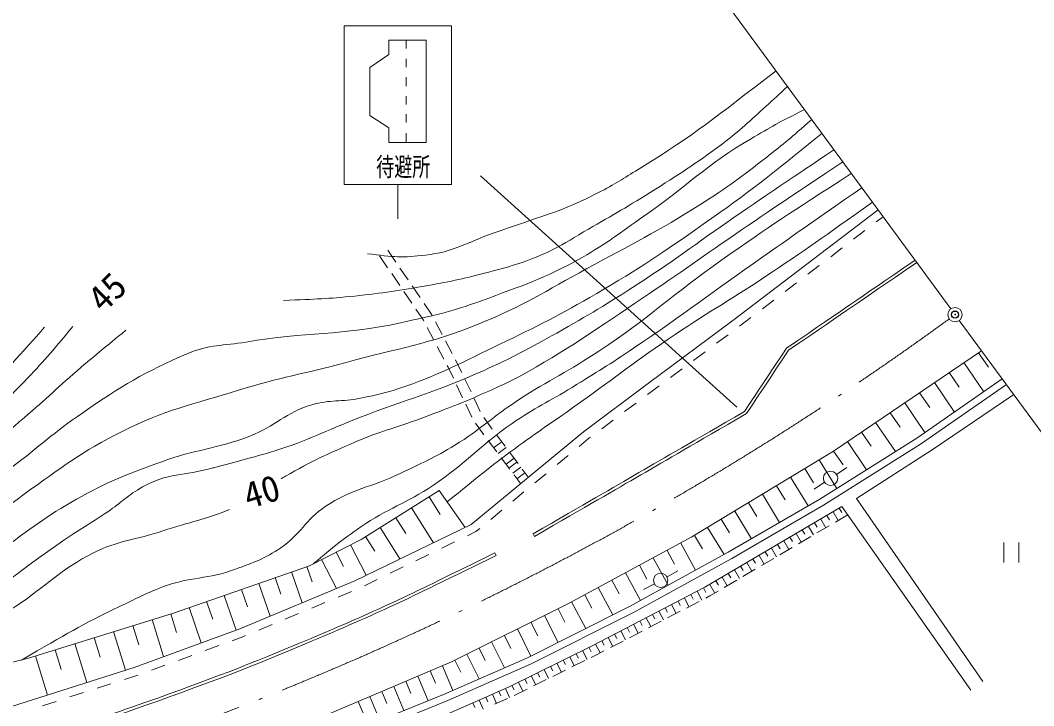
# Model space of a CAD drawing. Units: millimetres, scale not verified. Extents: x 40000 to 680000, y 20000 to 380000.
# Drawn here: x 293448 to 364198, y 295180 to 343054 of the extents above; entities that cross this region are included whole.
import ezdxf
from ezdxf.enums import TextEntityAlignment as Align

# ---------------------------------------------------------------- set-up
doc = ezdxf.new("R2010")
doc.units = ezdxf.units.MM
doc.header["$LTSCALE"] = 1000
doc.header["$PDMODE"] = 32
doc.header["$PDSIZE"] = 500
doc.linetypes.add('LONG_DASHED_DOTTED', pattern=[15.25, 12, -1.5, 0.25, -1.5])
for name, color, linetype, lineweight in [('M-BGD', 7, 'Continuous', 13), ('M-BMK', 7, 'Continuous', 13), ('M-STR-HTXT', 7, 'Continuous', 13), ('M-STR-STRC', 7, 'Continuous', 13)]:
    doc.layers.add(name, color=color, linetype=linetype, lineweight=lineweight)
doc.layers.add('M-OTRS', color=6, linetype='Continuous')
doc.styles.add('ＭＳ ゴシック', font='')
doc.styles.get('ＭＳ ゴシック').set_extended_font_data('MS Gothic')

msp = doc.modelspace()

# ---------------------------------------------------------------- linework, layer by layer
at = {"layer": 'M-BGD'}
for p, q in [((353203, 328969), (353683, 329335)), ((351613, 327756), (352408, 328362)), ((319110, 326991), (319673, 326165)), ((350024, 326542), (350818, 327149)), ((318532, 326596), (319095, 325770)), ((319955, 325751), (320518, 324925)), ((348434, 325329), (349229, 325935)), ((356026, 326133), (356031, 326136)), ((319377, 325357), (319940, 324531)), ((320222, 324118), (320785, 323291)), ((320800, 324512), (321363, 323686)), ((346844, 324115), (347639, 324722)), ((345254, 322902), (346049, 323508)), ((321067, 322878), (321588, 322114)), ((321645, 323273), (322190, 322474)), ((321588, 322114), (321623, 322048)), ((322190, 322474), (322205, 322444)), ((322437, 322001), (322900, 321115)), ((343665, 321688), (344459, 322295)), ((321854, 321605), (322318, 320719)), ((323132, 320672), (323596, 319786)), ((342060, 320495), (342863, 321091)), ((322550, 320276), (323013, 319389)), ((340454, 319303), (341257, 319899)), ((360340, 319833), (361030, 318817)), ((323827, 319343), (323935, 319138)), ((323935, 319138), (324267, 318445)), ((359324, 319143), (360704, 317111)), ((323245, 318946), (323309, 318825)), ((323309, 318825), (323681, 318047)), ((338848, 318111), (339651, 318707)), ((358296, 318446), (358994, 317419)), ((324483, 317994), (324915, 317092)), ((357269, 317748), (358664, 315694)), ((323898, 317596), (324330, 316694)), ((337243, 316917), (337670, 317236)), ((337670, 317236), (338045, 317515)), ((356231, 317043), (356936, 316005)), ((325132, 316642), (325564, 315740)), ((335640, 315721), (336441, 316319)), ((355192, 316338), (356603, 314261)), ((324546, 316243), (324978, 315342)), ((354177, 315648), (354866, 314633)), ((325220, 314906), (325819, 314106)), ((325799, 315301), (326398, 314500)), ((334038, 314524), (334839, 315122)), ((353161, 314959), (354540, 312928)), ((352181, 314293), (352847, 313313)), ((326119, 313705), (326718, 312905)), ((327055, 313623), (326495, 313203)), ((326698, 314100), (327297, 313299)), ((332461, 313294), (333127, 313845)), ((333127, 313845), (333236, 313926)), ((351201, 313627), (352532, 311667)), ((327360, 313216), (326800, 312796)), ((327597, 312899), (328197, 312099)), ((350231, 312969), (350889, 311999)), ((327018, 312505), (327617, 311704)), ((327917, 312472), (327357, 312052)), ((328124, 312196), (327564, 311776)), ((330920, 312019), (331691, 312657)), ((349229, 312361), (350445, 310357)), ((328396, 311833), (327835, 311413)), ((327917, 311304), (328375, 310693)), ((328677, 311457), (328117, 311037)), ((328496, 311698), (328915, 311140)), ((329379, 310745), (330150, 311382)), ((348226, 311752), (348834, 310748)), ((351154, 311819), (350433, 311340)), ((347222, 311143), (348440, 309136)), ((349600, 310787), (348879, 310308)), ((327838, 309470), (328608, 310108)), ((345253, 309948), (346448, 307979)), ((346238, 310546), (346835, 309561)), ((321988, 309765), (322750, 308547)), ((344287, 309362), (344873, 308396)), ((320770, 309003), (322294, 306567)), ((326296, 308196), (327067, 308833)), ((343321, 308776), (344493, 306843)), ((350193, 308724), (350548, 308120)), ((351216, 308514), (350354, 308007)), ((350624, 308977), (350802, 308676)), ((319671, 308315), (320359, 307216)), ((342376, 308202), (342949, 307258)), ((348900, 307963), (349078, 307661)), ((349331, 308217), (349686, 307613)), ((349762, 308470), (349940, 308169)), ((318572, 307627), (319947, 305429)), ((324670, 307053), (325261, 307340)), ((325261, 307340), (325526, 307559)), ((329355, 307010), (329254, 307183)), ((340507, 307068), (341068, 306144)), ((341431, 307629), (342578, 305740)), ((347608, 307202), (347963, 306599)), ((348038, 307456), (348216, 307154)), ((348469, 307709), (348824, 307106)), ((349923, 307753), (349062, 307246)), ((316505, 306421), (317594, 304288)), ((317556, 306992), (318192, 305977)), ((322871, 306180), (323770, 306617)), ((339560, 306546), (340586, 304643)), ((346315, 306442), (346492, 306140)), ((346746, 306695), (347101, 306092)), ((347177, 306949), (347354, 306647)), ((348631, 306992), (347769, 306485)), ((362118, 306589), (362118, 305189)), ((363168, 306589), (363168, 305189)), ((315494, 305905), (316011, 304894)), ((321071, 305308), (321971, 305744)), ((326586, 305858), (326670, 305677)), ((338599, 306029), (339117, 305068)), ((345022, 305681), (345377, 305078)), ((345453, 305934), (345630, 305633)), ((345884, 306188), (346239, 305585)), ((347338, 306231), (346476, 305724)), ((314484, 305389), (315516, 303367)), ((336669, 304989), (337192, 304019)), ((337639, 305511), (338674, 303590)), ((344160, 305174), (344515, 304570)), ((344591, 305427), (344769, 305126)), ((346045, 305471), (345183, 304964)), ((312387, 304522), (313134, 302375)), ((313460, 304896), (313834, 303823)), ((319272, 304435), (320172, 304871)), ((335700, 304466), (336745, 302528)), ((339358, 304592), (338597, 304180)), ((342867, 304413), (343045, 304111)), ((343298, 304667), (343653, 304063)), ((343729, 304920), (343907, 304618)), ((344752, 304710), (343890, 304203)), ((310102, 303727), (310898, 301443)), ((311244, 304125), (311642, 302983)), ((317472, 303562), (318372, 303998)), ((334744, 303951), (335259, 302995)), ((337717, 303704), (336956, 303292)), ((341575, 303652), (341930, 303049)), ((342005, 303906), (342183, 303604)), ((342436, 304159), (342791, 303556)), ((343460, 303949), (342598, 303442)), ((307685, 302885), (308527, 300468)), ((308894, 303306), (309315, 302097)), ((315637, 302768), (316560, 303152)), ((332858, 302935), (333359, 302006)), ((333788, 303436), (334818, 301523)), ((340253, 302943), (340414, 302633)), ((340697, 303174), (341019, 302553)), ((341141, 303404), (341302, 303094)), ((341586, 302847), (341297, 302696)), ((342167, 303189), (341586, 302847)), ((306457, 302457), (306884, 301229)), ((313791, 301998), (314714, 302383)), ((331929, 302434), (332931, 300576)), ((338922, 302252), (339245, 301631)), ((339366, 302482), (339527, 302172)), ((339809, 302713), (340132, 302092)), ((340853, 302466), (339965, 302005)), ((303950, 301592), (304349, 300301)), ((305228, 302030), (306084, 299573)), ((311945, 301229), (312868, 301614)), ((330046, 301486), (330989, 299601)), ((330989, 301958), (331460, 301015)), ((337591, 301561), (337752, 301250)), ((338035, 301791), (338357, 301170)), ((338478, 302021), (338640, 301711)), ((339522, 301775), (338634, 301314)), ((301312, 300776), (301729, 299429)), ((302659, 301193), (303458, 298611)), ((310099, 300460), (311022, 300845)), ((329101, 301014), (329574, 300070)), ((336260, 300869), (336582, 300248)), ((336703, 301100), (336865, 300789)), ((337147, 301330), (337470, 300709)), ((338191, 301083), (337303, 300622)), ((299965, 300359), (300799, 297665)), ((308240, 299724), (308996, 300001)), ((308996, 300001), (309176, 300075)), ((327251, 300089), (327704, 299183)), ((328157, 300542), (329101, 298653)), ((334928, 300178), (335090, 299867)), ((335372, 300408), (335695, 299787)), ((335816, 300639), (335977, 300328)), ((336859, 300392), (335972, 299931)), ((297246, 299518), (298088, 296799)), ((298606, 299939), (299026, 298579)), ((306362, 299036), (307301, 299380)), ((326345, 299636), (327251, 297824)), ((333597, 299486), (333920, 298865)), ((334041, 299717), (334202, 299406)), ((334485, 299947), (334807, 299326)), ((335528, 299700), (334641, 299240)), ((294502, 298669), (295351, 295925)), ((295874, 299094), (296299, 297722)), ((304484, 298348), (305423, 298692)), ((324620, 298773), (325482, 297048)), ((325482, 299205), (325914, 298342)), ((331807, 298596), (332117, 297968)), ((332255, 298817), (332410, 298504)), ((332703, 299039), (333013, 298412)), ((333151, 299261), (333306, 298947)), ((333728, 298765), (333305, 298556)), ((334197, 299009), (333728, 298765)), ((302606, 297660), (303545, 298004)), ((322923, 297973), (323656, 296245)), ((323780, 298353), (324200, 297514)), ((330462, 297930), (330617, 297617)), ((330910, 298152), (331221, 297525)), ((331358, 298374), (331514, 298060)), ((332857, 298335), (331961, 297891)), ((300715, 297009), (301592, 297289)), ((301592, 297289), (301667, 297316)), ((321206, 297245), (321934, 295528)), ((322065, 297609), (322429, 296751)), ((329118, 297265), (329428, 296638)), ((329566, 297487), (329721, 297173)), ((330014, 297709), (330325, 297081)), ((331513, 297669), (330617, 297226)), ((298810, 296400), (299763, 296704)), ((319515, 296528), (320232, 294837)), ((320361, 296886), (320719, 296041)), ((327773, 296600), (327929, 296286)), ((328222, 296822), (328532, 296194)), ((328670, 297043), (328825, 296730)), ((330169, 297004), (329272, 296561)), ((296905, 295792), (297858, 296096)), ((317849, 295821), (318556, 294156)), ((318682, 296175), (319035, 295342)), ((325948, 295782), (326089, 295462)), ((326406, 295984), (326688, 295343)), ((326864, 296185), (327005, 295865)), ((327321, 296387), (327603, 295746)), ((328824, 296339), (327928, 295895)), ((295000, 295183), (295952, 295487)), ((317029, 295473), (317377, 294653)), ((325033, 295379), (325174, 295059)), ((325491, 295581), (325773, 294940)), ((327473, 295689), (326557, 295286))]:
    msp.add_line(p, q, dxfattribs=at)
for points in [[(271702, 289574), (271872, 289604), (280328, 291613), (291799, 294790), (301398, 297857), (308777, 300559), (316795, 303900), (324934, 307848), (332756, 314316), (337312, 317718), (343203, 322091), (353327, 329819)], [(153307, 285012), (161570, 284139), (171835, 282856), (188823, 280546), (199704, 279058), (208891, 274079), (218797, 270128), (228805, 267151), (236196, 265046), (242201, 263969), (248462, 263507), (256109, 263301), (262063, 263712), (267041, 264584), (274843, 267561), (297682, 283010), (310513, 292710), (323558, 298242), (331770, 302348), (340341, 306967), (350227, 312967), (360553, 319978)], [(310961, 291071), (323108, 296005), (328848, 298525), (335985, 302109), (342878, 305905), (349256, 309610), (356028, 313862), (361998, 318011)], [(311212, 290633), (323303, 295544), (329061, 298073), (336217, 301666), (343125, 305470), (349515, 309182), (356304, 313445), (362294, 317608)], [(362798, 316921), (357108, 313042), (351821, 309655), (360649, 296875)], [(264016, 311908), (267709, 310960), (271142, 306303), (271322, 305320), (278104, 299666), (278355, 298698), (281284, 295320), (294028, 298492), (304141, 301651), (313646, 304961), (317253, 306802), (322689, 310204), (324503, 307639)], [(359802, 296273), (350813, 309089), (341247, 303459), (333411, 299390), (327520, 296474), (320140, 293225), (310422, 289307), (304135, 284904)]]:
    msp.add_lwpolyline(points, dxfattribs=at)
for centre in [(350016, 311063), (338157, 303942)]:
    msp.add_circle(centre, 500, dxfattribs=at)
for points, knots in [([(317687, 326751), (319461, 326515), (320168, 326464), (321742, 326649), (323668, 326875), (324639, 327530), (326464, 328188), (329436, 329262), (331211, 329642), (334008, 331114), (335122, 331700), (335707, 332098), (336780, 332756), (340642, 335125), (341825, 336185), (346207, 339516)], [0, 0, 0, 0, 1, 1, 1, 2, 2, 2, 3, 3, 3, 4, 4, 4, 5, 5, 5, 5]), ([(276930, 300644), (279852, 302834), (280635, 303463), (283125, 305103), (284593, 306069), (285482, 306507), (286929, 307505), (289293, 309135), (290574, 310112), (292867, 311842), (294810, 313308), (295797, 314268), (297804, 315645), (300518, 317507), (302116, 318492), (305144, 319782), (306634, 320417), (307617, 320306), (309214, 320582), (313396, 321305), (315851, 321016), (319997, 321927), (322229, 322418), (323500, 322671), (325642, 323467), (328446, 324508), (330077, 325012), (332674, 326495), (334432, 327498), (335330, 328204), (336985, 329369), (339920, 331434), (341335, 332936), (344427, 334758), (345871, 335608), (346390, 335922), (348193, 336812)], [0, 0, 0, 0, 1, 1, 1, 2, 2, 2, 3, 3, 3, 4, 4, 4, 5, 5, 5, 6, 6, 6, 7, 7, 7, 8, 8, 8, 9, 9, 9, 10, 10, 10, 11, 11, 11, 12, 12, 12, 12]), ([(278200, 299295), (279954, 300725), (280512, 301166), (282119, 302181), (283869, 303286), (285073, 303515), (286817, 304629), (289690, 306463), (290954, 307976), (293726, 309958), (296305, 311802), (297720, 312927), (300556, 314341), (303573, 315844), (305470, 316225), (308689, 317223), (311580, 318118), (313273, 318356), (316190, 319157), (319828, 320157), (321975, 320419), (325468, 321842), (328534, 323091), (330101, 324130), (333009, 325711), (336139, 327412), (337937, 328296), (340947, 330200), (342808, 331377), (343801, 332120), (345533, 333480), (346800, 334475), (347223, 334825), (348704, 336115)], [0, 0, 0, 0, 1, 1, 1, 2, 2, 2, 3, 3, 3, 4, 4, 4, 5, 5, 5, 6, 6, 6, 7, 7, 7, 8, 8, 8, 9, 9, 9, 10, 10, 10, 11, 11, 11, 11]), ([(349410, 335155), (345548, 332035), (344471, 331137), (341130, 328803), (338289, 326819), (336685, 325714), (333689, 323974), (331106, 322474), (329616, 321702), (326917, 320421), (324360, 319208), (322966, 318417), (320296, 317475), (319116, 317059), (318425, 316906), (317199, 316655), (315885, 316387), (315084, 316574), (313797, 316200), (311984, 315673), (311247, 314693), (309485, 314013), (307145, 313110), (305674, 313086), (303320, 312221), (301100, 311407), (299831, 310967), (297762, 309822), (295568, 308609), (294430, 307763), (292417, 306269), (290808, 305074), (290218, 303969), (288469, 302989), (286942, 302133), (285888, 302075), (284309, 301319), (283187, 300782), (282561, 300457), (281545, 299740), (280558, 299043), (280219, 298721), (279191, 297734)], [0, 0, 0, 0, 1, 1, 1, 2, 2, 2, 3, 3, 3, 4, 4, 4, 5, 5, 5, 6, 6, 6, 7, 7, 7, 8, 8, 8, 9, 9, 9, 10, 10, 10, 11, 11, 11, 12, 12, 12, 13, 13, 13, 14, 14, 14, 14]), ([(280386, 296356), (282159, 297135), (282677, 297396), (284096, 298160), (286286, 299341), (287393, 300211), (289441, 301623), (292182, 303512), (293593, 304745), (296335, 306633), (297571, 307484), (298313, 307886), (299554, 308729), (300518, 309384), (300970, 309885), (301984, 310460), (303683, 311424), (304927, 311253), (306812, 311766), (306867, 311781), (306897, 311789), (306952, 311804), (308618, 312261), (309564, 312473), (311216, 312981), (313568, 313704), (314782, 314402), (317077, 315289), (320484, 316605), (322500, 317083), (325823, 318599), (327851, 319524), (328952, 320120), (330895, 321211), (333155, 322479), (334398, 323235), (336574, 324642), (339445, 326499), (340949, 327695), (343772, 329623), (346295, 331347), (347097, 331887), (350254, 334004)], [0, 0, 0, 0, 1, 1, 1, 2, 2, 2, 3, 3, 3, 4, 4, 4, 5, 5, 5, 6, 6, 6, 7, 7, 7, 8, 8, 8, 9, 9, 9, 10, 10, 10, 11, 11, 11, 12, 12, 12, 13, 13, 13, 14, 14, 14, 14]), ([(293534, 298370), (296750, 300227), (297625, 300800), (300374, 302108), (301539, 302663), (302175, 303017), (303381, 303475), (305298, 304203), (306562, 303999), (308483, 304720), (309759, 305199), (310515, 305439), (311641, 306208), (313006, 307141), (313362, 308177), (314739, 309093), (316596, 310329), (317955, 310429), (319962, 311401), (321476, 312135), (322354, 312498), (323789, 313375), (325602, 314485), (326438, 315377), (328223, 316534), (330408, 317950), (331754, 318549), (333919, 319996), (337360, 322295), (339042, 323927), (342423, 326313), (345893, 328762), (347079, 329525), (351464, 332356)], [0, 0, 0, 0, 1, 1, 1, 2, 2, 2, 3, 3, 3, 4, 4, 4, 5, 5, 5, 6, 6, 6, 7, 7, 7, 8, 8, 8, 9, 9, 9, 10, 10, 10, 11, 11, 11, 11]), ([(352198, 331357), (348826, 329013), (347976, 328419), (345277, 326525), (341745, 324047), (339835, 322561), (336258, 320148), (334613, 319038), (333664, 318458), (331976, 317415), (330351, 316410), (329353, 315985), (327785, 314894), (325544, 313336), (324550, 312108), (322288, 310581), (320394, 309303), (319089, 308975), (317216, 307666), (315881, 306734), (315408, 306368), (313927, 305105)], [0, 0, 0, 0, 1, 1, 1, 2, 2, 2, 3, 3, 3, 4, 4, 4, 5, 5, 5, 6, 6, 6, 7, 7, 7, 7]), ([(323249, 309411), (325480, 311234), (326081, 311736), (327967, 313132), (329554, 314308), (330489, 314902), (332097, 316048), (334679, 317888), (336075, 318990), (338687, 320786), (341269, 322560), (342823, 323391), (345429, 325128), (348402, 327110), (349347, 327791), (352939, 330348)], [0, 0, 0, 0, 1, 1, 1, 2, 2, 2, 3, 3, 3, 4, 4, 4, 5, 5, 5, 5]), ([(273689, 303347), (273961, 303505), (274035, 303558), (274254, 303697), (275835, 304699), (276602, 305434), (278081, 306582), (279718, 307854), (280518, 308714), (282181, 309953), (283956, 311276), (285182, 311700), (286888, 313112), (288323, 314299), (289004, 315103), (290320, 316422), (292276, 318383), (292878, 319086), (295148, 321615)], [0, 0, 0, 0, 1, 1, 1, 2, 2, 2, 3, 3, 3, 4, 4, 4, 5, 5, 5, 6, 6, 6, 6]), ([(274647, 302547), (276319, 303884), (276751, 304234), (278081, 305337), (279713, 306690), (280530, 307567), (282211, 308860), (283893, 310154), (284941, 310734), (286675, 311957), (288155, 313001), (289049, 313502), (290441, 314660), (291795, 315787), (292466, 316522), (293691, 317788), (295098, 319244), (295540, 319786), (297122, 321676)], [0, 0, 0, 0, 1, 1, 1, 2, 2, 2, 3, 3, 3, 4, 4, 4, 5, 5, 5, 6, 6, 6, 6]), ([(326670, 305677), (320597, 302695), (318924, 301851), (313824, 299704), (309369, 297828), (306841, 296849), (302284, 295238), (297295, 293474), (294454, 292608), (289362, 291167), (284833, 289887), (282261, 289289), (277664, 288282), (272507, 287153), (269600, 286589), (264387, 285754), (258874, 284870), (255757, 284544), (250202, 283975), (246461, 283593), (244354, 283469), (240597, 283303), (233952, 283011), (230220, 283083), (223570, 283185), (218102, 283269), (215037, 283387), (209584, 283778), (204992, 284107), (202428, 284397), (197851, 284884), (194181, 285274), (192129, 285517), (188466, 285967), (185585, 286321), (183972, 286527), (181095, 286920), (178214, 287314), (176609, 287601), (173728, 287998), (171268, 288337), (169884, 288484), (167422, 288807), (165372, 289075), (164227, 289253), (162176, 289507), (160109, 289764), (158950, 289902), (156879, 290118), (154658, 290349), (153412, 290455), (151187, 290639), (148408, 290868), (147516, 290919), (144067, 291136)], [0, 0, 0, 0, 1, 1, 1, 2, 2, 2, 3, 3, 3, 4, 4, 4, 5, 5, 5, 6, 6, 6, 7, 7, 7, 8, 8, 8, 9, 9, 9, 10, 10, 10, 11, 11, 11, 12, 12, 12, 13, 13, 13, 14, 14, 14, 15, 15, 15, 16, 16, 16, 17, 17, 17, 18, 18, 18, 18]), ([(144081, 291335), (147531, 291118), (148423, 291067), (151203, 290838), (153429, 290654), (154677, 290548), (156899, 290317), (158972, 290101), (160132, 289962), (162200, 289706), (164252, 289451), (165397, 289274), (167447, 289005), (169910, 288682), (171294, 288535), (173755, 288196), (176636, 287799), (178241, 287512), (181123, 287118), (183998, 286725), (185610, 286519), (188490, 286166), (192152, 285716), (194204, 285472), (197872, 285083), (202446, 284597), (205009, 284306), (209597, 283977), (215047, 283586), (218110, 283469), (223573, 283385), (230219, 283283), (233949, 283211), (240589, 283503), (244342, 283669), (246446, 283792), (250183, 284175), (255733, 284743), (258847, 285068), (264356, 285951), (269564, 286786), (272469, 287350), (277622, 288478), (282214, 289483), (284784, 290080), (289308, 291360), (294395, 292799), (297233, 293664), (302218, 295426), (306770, 297036), (309296, 298014), (313746, 299888), (318844, 302034), (320516, 302878), (326586, 305858)], [0, 0, 0, 0, 1, 1, 1, 2, 2, 2, 3, 3, 3, 4, 4, 4, 5, 5, 5, 6, 6, 6, 7, 7, 7, 8, 8, 8, 9, 9, 9, 10, 10, 10, 11, 11, 11, 12, 12, 12, 13, 13, 13, 14, 14, 14, 15, 15, 15, 16, 16, 16, 17, 17, 17, 18, 18, 18, 18])]:
    msp.add_open_spline(points, degree=3, knots=knots, dxfattribs=at)
at = {"layer": 'M-BGD', "lineweight": 18}
for points, knots in [([(311820, 323492), (314188, 323575), (314858, 323601), (316796, 323796), (318798, 323998), (319916, 324169), (321897, 324529), (323577, 324835), (324518, 325025), (326168, 325469), (327804, 325909), (328738, 326151), (330273, 326865), (331290, 327338), (331805, 327713), (332775, 328275), (334600, 329331), (335637, 329901), (337420, 331026), (339431, 332295), (340564, 333005), (342467, 334433), (343725, 335377), (344355, 336001), (345522, 337056), (346107, 337586), (346299, 337758), (347007, 338426)], [0, 0, 0, 0, 1, 1, 1, 2, 2, 2, 3, 3, 3, 4, 4, 4, 5, 5, 5, 6, 6, 6, 7, 7, 7, 8, 8, 8, 9, 9, 9, 9]), ([(350869, 333167), (347427, 330866), (346553, 330282), (343802, 328408), (341088, 326560), (339605, 325469), (336878, 323640), (333798, 321575), (332111, 320347), (328891, 318508), (327688, 317821), (326964, 317528), (325702, 316959), (324037, 316209), (323068, 315872), (321359, 315228), (319590, 314561), (318540, 314337), (316804, 313588), (314875, 312756), (313792, 312273), (311975, 311219), (311862, 311153), (311754, 311088), (311652, 311024)], [0, 0, 0, 0, 1, 1, 1, 2, 2, 2, 3, 3, 3, 4, 4, 4, 5, 5, 5, 6, 6, 6, 7, 7, 7, 8, 8, 8, 8]), ([(275648, 301713), (275851, 301882), (275908, 301924), (276076, 302057), (277474, 303167), (278308, 303723), (279781, 304730), (281371, 305815), (282318, 306340), (283881, 307463), (285893, 308909), (286955, 309806), (288892, 311350), (290797, 312869), (291863, 313722), (293721, 315298), (295304, 316641), (296117, 317478), (297699, 318821), (298907, 319846), (299305, 320175), (300827, 321402)], [0, 0, 0, 0, 1, 1, 1, 2, 2, 2, 3, 3, 3, 4, 4, 4, 5, 5, 5, 6, 6, 6, 7, 7, 7, 7]), ([(308051, 308881), (306504, 308230), (305248, 308011), (303411, 307393), (301512, 306753), (300308, 306749), (298521, 305844), (296247, 304691), (295276, 303541), (293146, 302139), (291255, 300893), (290135, 300290), (288226, 299071), (286262, 297818), (285640, 297404), (283235, 295806)], [0, 0, 0, 0, 1, 1, 1, 2, 2, 2, 3, 3, 3, 4, 4, 4, 5, 5, 5, 5])]:
    msp.add_open_spline(points, degree=3, knots=knots, dxfattribs=at)
at = {"layer": 'M-BGD'}
for points in [[(346930, 320144), (351422, 323221), (351422, 323221), (355913, 326298)], [(356026, 326133), (351546, 323063), (351535, 323056), (347076, 320002)], [(344009, 315734), (345470, 317939), (345470, 317939), (346930, 320144)], [(347076, 320002), (345609, 317787), (345602, 317776), (344148, 315582)], [(329254, 307183), (336632, 311458), (336632, 311458), (344009, 315734)], [(344148, 315582), (336769, 311306), (336757, 311299), (329355, 307010)]]:
    msp.add_open_spline(points, degree=3, dxfattribs=at)
at = {"layer": 'M-BMK'}
msp.add_circle((358704, 322496), 500, dxfattribs=at)
at = {"layer": 'M-BMK', "linetype": 'LONG_DASHED_DOTTED'}
msp.add_arc((229775, 498251), 217974, 280.05995, 306.1314, dxfattribs=at)
at = {"layer": 'M-OTRS'}
msp.add_point((358704, 322496), dxfattribs=at)
at = {"layer": 'M-STR-HTXT'}
for p, q in [((358408, 322899), (340949, 346678)), ((376564, 298174), (359000, 322093))]:
    msp.add_line(p, q, dxfattribs=at)
at = {"layer": 'M-STR-STRC'}
for p, q in [((319172, 340651), (319172, 341659)), ((320382, 341659), (320382, 341074)), ((317862, 339744), (319172, 340651)), ((320382, 340349), (320382, 339784)), ((317862, 339744), (317862, 336398)), ((320382, 339079), (320382, 338454)), ((320382, 337749), (320382, 337164)), ((319172, 335531), (317862, 336398)), ((320382, 336499), (320382, 335914)), ((320382, 335168), (320382, 334523)), ((343461, 316044), (325580, 332191)), ((319802, 331575), (319802, 329176))]:
    msp.add_line(p, q, dxfattribs=at)
msp.add_lwpolyline([(316048, 331575), (323556, 331575), (323556, 342662), (316048, 342662)], close=True, dxfattribs=at)
msp.add_lwpolyline([(319172, 341659), (321793, 341659), (321793, 334523), (319172, 334523), (319172, 335531)], dxfattribs=at)

# ---------------------------------------------------------------- texts
at = {"layer": 'M-BGD', "style": 'ＭＳ ゴシック'}
for s, rotation, p in [('45', 44.275, (298614, 323203)), ('40', 17.021, (309110, 309779))]:
    msp.add_text(s, height=1833, rotation=rotation, dxfattribs=at).set_placement(p, align=Align.MIDDLE_LEFT)
at = {"layer": 'M-STR-STRC', "style": 'ＭＳ ゴシック', "width": 0.7}
msp.add_text('待避所', height=1320, dxfattribs=at).set_placement((320183, 332821), align=Align.MIDDLE_CENTER)

doc.saveas('drawing.dxf')
